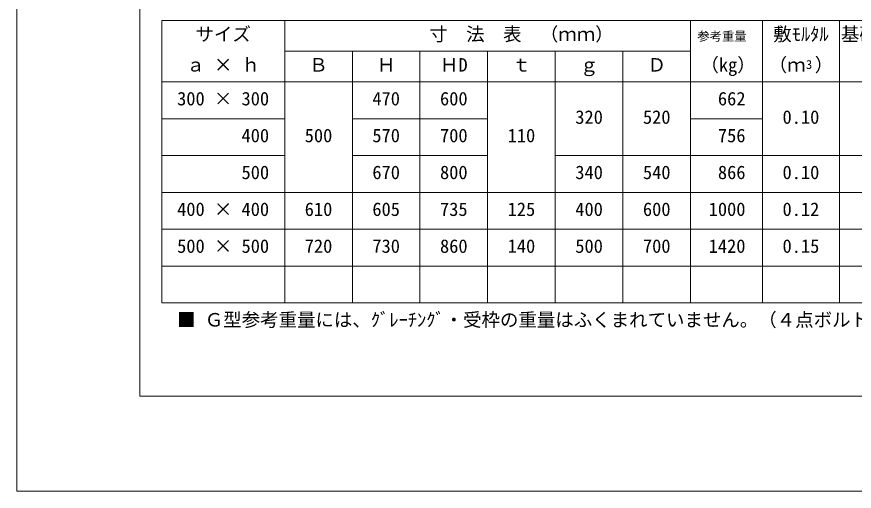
# Model space of a CAD drawing. Units: millimetres, scale not verified. Extents: x 7104 to 27197, y 3552 to 17396.
# Drawn here: x 23017 to 25741, y 11356 to 12901 of the extents above; entities that cross this region are included whole.
import ezdxf
from ezdxf.enums import TextEntityAlignment as Align

# ---------------------------------------------------------------- set-up
doc = ezdxf.new("R2010")
doc.units = ezdxf.units.MM
doc.header["$LTSCALE"] = 20
doc.layers.add('0_2', color=4, linetype='Continuous', lineweight=18)
doc.styles.add('ＭＳ ゴシック-5.0-0.0', font='')
doc.styles.get('ＭＳ ゴシック-5.0-0.0').set_extended_font_data('ＭＳ ゴシック-5.0-0.0')

msp = doc.modelspace()

# ---------------------------------------------------------------- linework, layer by layer
at = {"layer": '0_2', "color": 2}
for p, q in [((23016.73, 17396.45), (23016.73, 11356.45)), ((23488.25, 12889.5), (23488.25, 11969.5)), ((23488.25, 12889.5), (26788.25, 12889.5)), ((23888.25, 12889.5), (23888.25, 11969.5)), ((23488.25, 12689.5), (26788.25, 12689.5)), ((23488.25, 11969.5), (26788.25, 11969.5)), ((23016.73, 11356.45), (27196.73, 11356.45))]:
    msp.add_line(p, q, dxfattribs=at)
at = {"layer": '0_2'}
for p, q in [((23416.73, 11666.45), (23416.73, 16701.8)), ((25208.25, 12889.5), (25208.25, 11969.5)), ((25442.25, 12889.5), (25442.25, 11969.5)), ((25692.25, 12889.5), (25692.25, 11969.5)), ((23888.25, 12789.5), (25208.25, 12789.5)), ((24108.25, 12789.5), (24108.25, 11969.5)), ((24328.25, 12789.5), (24328.25, 11969.5)), ((24548.25, 12789.5), (24548.25, 11969.5)), ((24768.25, 12789.5), (24768.25, 11969.5)), ((24988.25, 12789.5), (24988.25, 11969.5)), ((23488.25, 12569.5), (23888.25, 12569.5)), ((24108.25, 12569.5), (24548.25, 12569.5)), ((25208.25, 12569.5), (25442.25, 12569.5)), ((23488.25, 12449.5), (23888.25, 12449.5)), ((24108.25, 12449.5), (24548.25, 12449.5)), ((24768.25, 12449.5), (25208.25, 12449.5)), ((25208.25, 12449.5), (25442.25, 12449.5)), ((25442.25, 12449.5), (25942.25, 12449.5)), ((23488.25, 12329.5), (25208.25, 12329.5)), ((25208.25, 12329.5), (25442.25, 12329.5)), ((25442.25, 12329.5), (25942.25, 12329.5)), ((23488.25, 12209.5), (25208.25, 12209.5)), ((25208.25, 12209.5), (25442.25, 12209.5)), ((25442.25, 12209.5), (25942.25, 12209.5)), ((23488.25, 12089.5), (25208.25, 12089.5)), ((25208.25, 12089.5), (25442.25, 12089.5)), ((25442.25, 12089.5), (25942.25, 12089.5)), ((26846.73, 11666.45), (23416.73, 11666.45))]:
    msp.add_line(p, q, dxfattribs=at)
at = {"layer": '0_2', "color": 7}
for p, q in [((25442.25, 12889.5), (23488.25, 12889.5)), ((23488.25, 12889.5), (23488.25, 11969.5)), ((25442.25, 11969.5), (25442.25, 12889.5)), ((23888.25, 11969.5), (23888.25, 12689.5)), ((23888.25, 12689.5), (25208.25, 12689.5)), ((25208.25, 12689.5), (25208.25, 11969.5)), ((23488.25, 11969.5), (23888.25, 11969.5)), ((25208.25, 11969.5), (25442.25, 11969.5))]:
    msp.add_line(p, q, dxfattribs=at)

# ---------------------------------------------------------------- texts
at = {"layer": '0_2', "color": 7, "style": 'ＭＳ ゴシック-5.0-0.0'}
for s, height, p in [('サイズ', 43.99, (23598.28, 12809.53)), ('寸\u3000法\u3000表  （ｍｍ）', 43.99, (24358.28, 12809.53)), ('参考重量', 29.33, (25230.25, 12814.52)), ('敷ﾓﾙﾀﾙ', 43.99, (25477.31, 12809.53)), ('基礎砕石', 43.99, (25697.29, 12809.53)), ('ａ × ｈ', 43.99, (23568.28, 12709.53)), ('Ｂ', 43.99, (23968.29, 12709.53)), ('Ｈ', 43.99, (24188.29, 12709.53)), ('ＨD', 43.99, (24393.29, 12709.53)), ('ｔ', 43.99, (24628.35, 12709.53)), ('ｇ', 43.99, (24848.29, 12709.53)), ('Ｄ', 43.99, (25068.29, 12709.53)), ('（kg）', 43.99, (25240.25, 12709.52)), ('（ｍ ）', 43.99, (25462.31, 12709.53)), ('3', 29.33, (25583.7, 12722.34)), ('300 × 300', 43.99, (23538.29, 12599.53)), ('470', 43.99, (24173.3, 12599.53)), ('600', 43.99, (24393.3, 12599.53)), ('662', 43.99, (25297.17, 12599.5)), ('320', 43.99, (24833.3, 12539.52)), ('520', 43.99, (25053.3, 12539.52)), ('0.10', 43.99, (25507.32, 12539.53)), ('       400', 43.99, (23538.29, 12479.53)), ('500', 43.99, (23953.32, 12479.52)), ('570', 43.99, (24173.3, 12479.53)), ('700', 43.99, (24393.3, 12479.53)), ('110', 43.99, (24613.3, 12479.52)), ('756', 43.99, (25297.17, 12479.49)), ('       500', 43.99, (23538.29, 12359.53)), ('670', 43.99, (24173.3, 12359.52)), ('800', 43.99, (24393.3, 12359.52)), ('340', 43.99, (24833.3, 12359.52)), ('540', 43.99, (25053.3, 12359.52)), ('866', 43.99, (25297.17, 12359.49)), ('0.10', 43.99, (25507.32, 12359.53)), ('400 × 400', 43.99, (23538.29, 12239.53)), ('610', 43.99, (23953.32, 12239.5)), ('605', 43.99, (24173.3, 12239.52)), ('735', 43.99, (24393.3, 12239.52)), ('125', 43.99, (24613.3, 12239.5)), ('400', 43.99, (24833.3, 12239.5)), ('600', 43.99, (25053.3, 12239.5)), ('1000', 43.99, (25267.17, 12239.49)), ('0.12', 43.99, (25507.32, 12239.51)), ('500 × 500', 43.99, (23538.3, 12119.52)), ('720', 43.99, (23953.32, 12119.52)), ('730', 43.99, (24173.3, 12119.52)), ('860', 43.99, (24393.3, 12119.52)), ('140', 43.99, (24613.3, 12119.52)), ('500', 43.99, (24833.3, 12119.52)), ('700', 43.99, (25053.3, 12119.52)), ('1420', 43.99, (25267.17, 12119.51)), ('0.15', 43.99, (25507.32, 12119.53)), ('■ Ｇ型参考重量には、ｸﾞﾚｰﾁﾝｸﾞ・受枠の重量はふくまれていません。（４点ボルト固定式）', 43.99, (23538.42, 11879.54))]:
    msp.add_text(s, height=height, dxfattribs=at).set_placement(p, align=Align.BOTTOM_LEFT)

doc.saveas('drawing.dxf')
